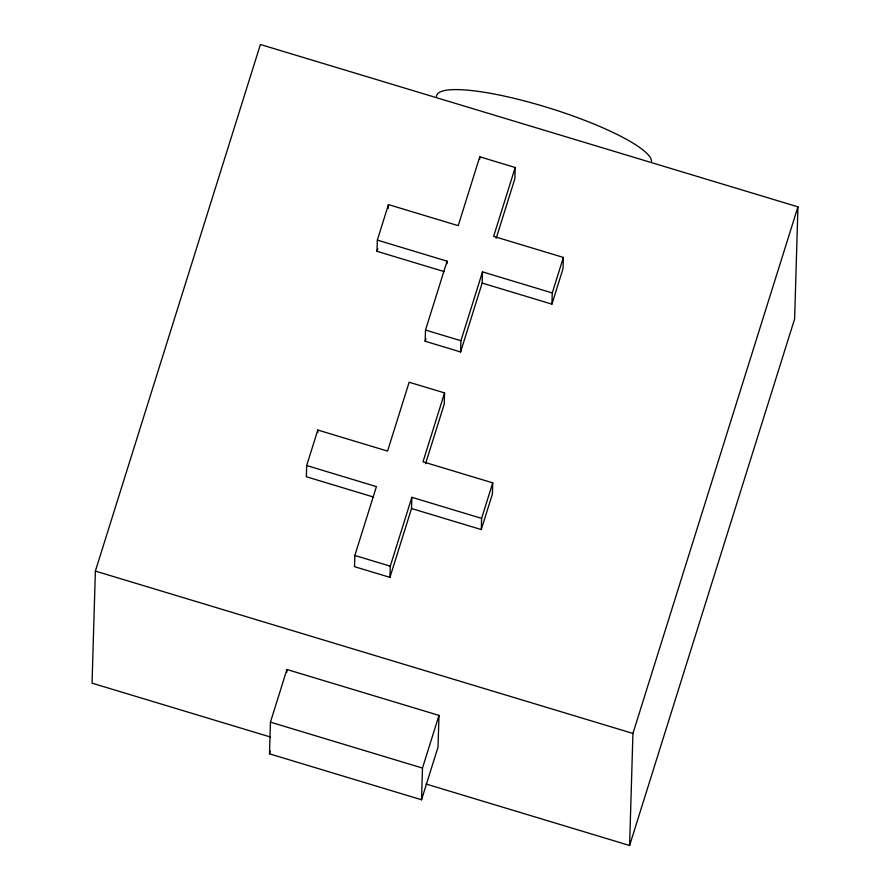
<?xml version="1.0" encoding="UTF-8"?>
<svg xmlns="http://www.w3.org/2000/svg" width="890" height="890" viewBox="0 0 890 890"><rect width="100%" height="100%" fill="white"/><g stroke="black" fill="none" stroke-linecap="round" stroke-linejoin="round"><path stroke-width="1.33" d="M426.021 784.012L629.608 845.5L794.625 318.909L797.952 206.847L260.392 44.5L95.375 571.091L92.048 683.153L270.349 736.998M269.492 753.841L270.438 722.146L286.936 669.491L438.981 715.404L438.036 747.099L421.537 799.765L269.492 753.841L270.315 751.205M286.858 672.239L286.936 669.491M425.553 463.734L444.232 404.138L444.566 392.924L409.144 382.233L387.562 451.097L317.808 430.026L306.683 465.537L306.349 476.751L373.466 497.021M317.73 432.518L317.808 430.026M306.683 465.537L376.426 486.608L354.843 555.471L354.52 566.674L389.942 577.376L411.525 508.513L411.859 497.31L481.601 518.369L481.279 529.572L411.525 508.513M444.11 271.584L376.993 251.314L377.327 240.111L388.452 204.6L458.205 225.66L479.788 156.796L515.21 167.498L514.876 178.701L496.197 238.297M388.34 208.338L388.452 204.6M389.942 577.376L390.276 566.173L411.859 497.31M482.169 283.076L551.922 304.146L552.256 292.944L482.502 271.873L482.169 283.076L460.586 351.951L425.164 341.248L425.498 330.045L447.08 261.171L377.327 240.111M421.537 799.765L422.483 768.07L438.981 715.404M447.003 263.663L447.08 261.171M460.586 351.951L460.92 340.736L482.502 271.873M479.71 159.288L479.788 156.796M444.566 392.924L422.984 461.799L492.737 482.858L492.404 494.072L481.279 529.572M515.21 167.498L493.627 236.362L563.381 257.433L563.047 268.635L551.922 304.146M629.608 845.5L632.935 733.438L797.952 206.847M376.993 251.314L377.816 248.688M425.164 341.248L425.987 338.601M481.601 518.369L492.737 482.858M552.256 292.944L563.381 257.433M425.498 330.045L460.92 340.736M354.843 555.471L390.276 566.173M95.375 571.091L632.935 733.438M270.438 722.146L422.483 768.07M436.501 96.576A112.463 21.616 17.4 0 1 544.68 106.633A112.463 21.616 17.4 0 1 651.524 161.513"/></g></svg>
